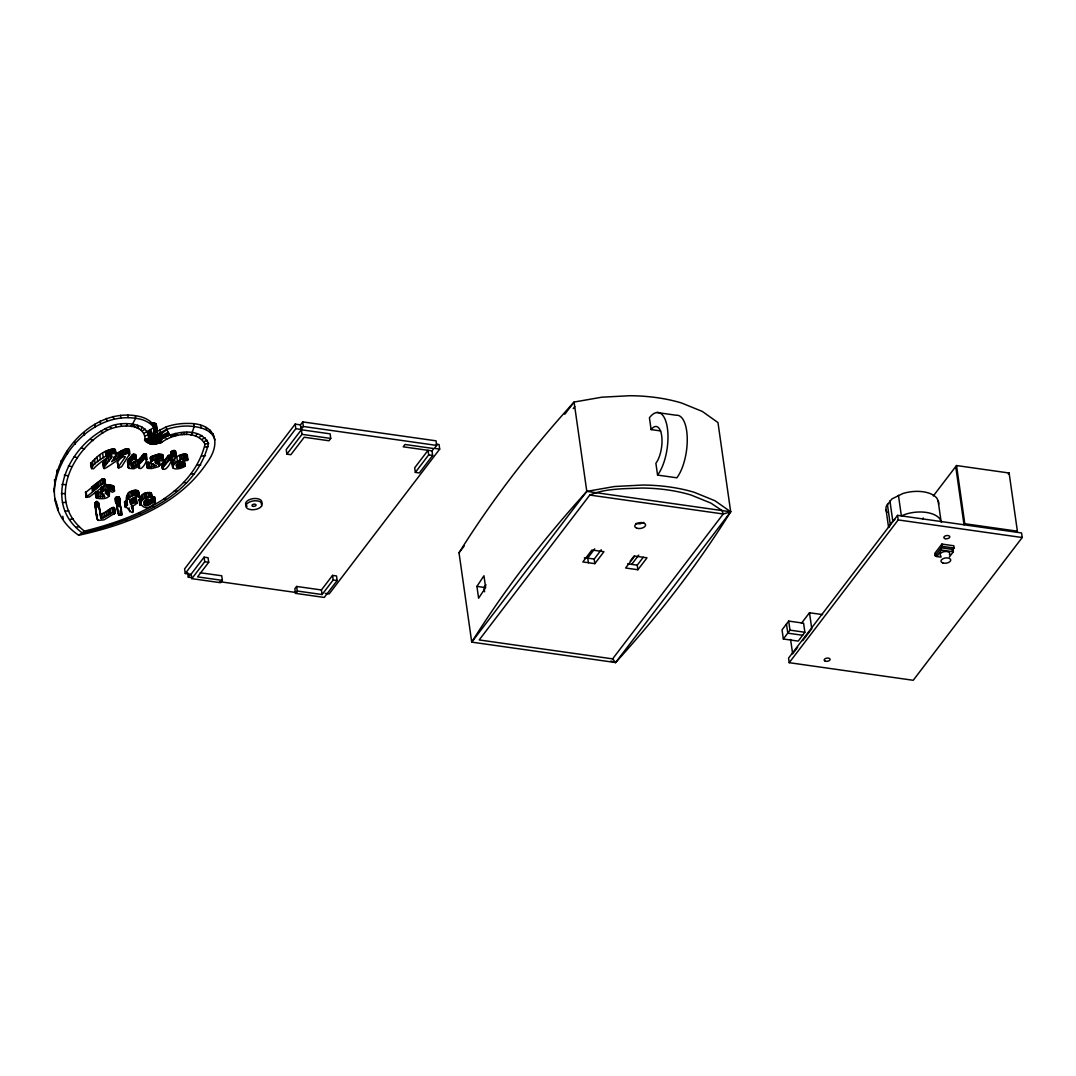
<?xml version="1.0" encoding="UTF-8"?>
<svg xmlns="http://www.w3.org/2000/svg" width="1076" height="1076" viewBox="0 0 1076 1076"><rect width="100%" height="100%" fill="white"/><g stroke="black" fill="none" stroke-linecap="round" stroke-linejoin="round"><path stroke-width="1.5" d="M125.193 507.173L124.762 501.604C128.824 499.977 124.708 491.947 131.689 491.207C136.544 488.544 140.7 491.288 138.817 496.937C134.648 494.893 127.318 501.443 131.729 503.743C138.441 500.165 137.378 505.316 131.259 506.097C136.41 519.923 127.116 507.294 125.408 506.191L127.439 505.169L126.403 496.937M171.434 455.713L168.152 455.659L161.884 464.402M162.288 468.625C182.409 441.644 162.866 483.77 161.629 463.675M151.541 493.763L151.931 499.479L143.888 504.012L144.157 505.007C148.004 508.343 153.236 499.412 155.442 502.331C140.149 519.452 131.998 489.15 151.272 493.144L151.931 499.479M152.187 498.901L151.272 493.144M99.651 511.436C101.157 520.986 116.719 497.394 115.065 513.091L104.049 519.842L98.212 520.407C93.814 515.955 95.347 487.616 99.382 509.392M95.495 508.141L94.863 503.097M153.68 444.011L156.37 443.729C155.536 443.151 148.179 446.029 147.775 440.77C149.698 437.407 155.321 436.641 158.226 439.129L157.661 442.101L154.675 444.119L157.177 442.559M156.37 443.729L161.561 442.465C173.034 433.615 196.868 429.23 205.045 444.227C191.757 496.776 131.944 519.224 84.453 531.127C45.784 501.537 71.944 449.217 107.156 430.333C118.199 424.697 144.157 421.886 145.139 439.156L144.561 440.057C147.587 442.734 156.276 448.894 153.303 437.757L158.037 441.066C156.329 445.195 147.13 442.72 148.717 442.935M146.242 441.873L148.986 439.64L148.676 438.645L146.242 441.873L147.829 441.147C153.061 422.626 122.059 420.689 109.994 426.513C70.155 443.312 39.718 501.779 82.57 533.131C131.46 520.999 195.523 498.188 208.515 443.325C198.885 425.397 172.483 432.539 157.768 440.084L152.711 443.85L149.551 443.312L153.343 444.401L157.056 442.666M150.438 422.733L154.433 422.976L155.859 433.023L154.648 432.74L166.229 426.876A34.486 18.426 -8.1 0 1 187.56 423.446C214.433 422.787 222.692 441.55 206.834 463.03C178.307 505.559 126.726 524.698 78.709 535.283C19.126 494.704 80.001 401.079 140.969 416.829A34.486 18.426 -8.1 0 1 153.397 425.06L154.796 428.786L155.428 438.161L158.28 439.519L164.776 437.112L166.941 438.82M118.75 501.255C126.026 517.045 116.665 522.479 116.558 502.035M121.763 514.947L118.858 496.803L116.881 496.749L115.334 498.053C113.41 506.984 124.238 503.864 118.858 496.803M133.115 511.786L132.187 505.33L132.617 506.904L131.702 507.697M108.34 490.656C115.926 504.725 80.202 495.875 104.883 496.655C94.513 490.226 106.578 480.353 113.491 486.984M101.507 493.212L100.996 487.697M90.814 464.012C95.414 457.098 105.663 448.49 115.024 449.351L115.011 451.409M121.911 456.157L117.338 462.465L118.589 468.02L121.655 466.688L129.55 454.072L128.394 453.211L124.17 454.395L111.648 461.685L116.073 455.282L115.455 449.943M159.463 465.652L159.181 460.017L159.813 465.074L158.28 466.769L151.568 468.585L147.789 468.356L146.349 463.003L150.922 462.317M155.59 443.715L151.514 442.814L148.851 440.851L147.775 440.77L146.995 442.397M154.433 422.976L156.074 424.038L155.953 426.311M153.424 444.267L156.383 443.151L156.383 441.779L153.518 440.972L150.546 442.276L151.124 444.119L153.074 443.931L156.276 440.353L156.571 438.066L164.776 437.112L158.508 440.622L157.365 442.128L157.701 443.5L158.549 439.842L158.037 441.066L156.84 440.38M101.83 492.364C100.754 492.552 93.007 490.885 96.369 493.736M147.775 440.77L150.29 442.962L153.532 443.433C156.41 438.752 155.818 432.498 153.774 427.656A34.486 18.426 -8.1 0 0 141.333 419.425C98.494 408.571 56.275 450.844 54.163 491.893L53.8 489.298M147.008 467.576L156.41 465.639L151.097 463.285L150.788 456.897L158.387 454.22L162.611 454.677L161.871 456.251M159.84 464.603C150.613 462.505 155.805 459.519 162.032 460.958C166.107 456.856 151.124 459.008 150.869 462.68M139.167 468.262L139.678 466.043L133.801 468.773L129.012 468.356L128.004 467.172L127.762 460.501L132.604 454.61L135.616 454.65L136.316 459.721L131.38 465.679L131.823 467.051L133.303 467.145L139.288 464.267L144.507 458.43C150.976 456.87 138.871 476.09 138.737 465.209M171.904 462.559C173.922 457.179 181.629 452.7 187.237 454.718L187.923 459.855C185.072 460.34 171.313 465.034 178.105 467.199C194.326 462.115 177.661 472.082 172.819 467.804L171.904 462.559L172.859 463.769M172.55 467.145C174.568 461.752 182.274 457.287 187.896 459.291L187.923 459.855M103.619 468.02L103.014 463.097L108.098 456.641L108.757 461.227C91.689 481.604 124.386 452.606 125.3 456.95L117.997 467.401M170.882 452.243L172.671 450.656L175.496 451.059L175.818 456.533L171.676 457.058L170.882 452.243L171.474 452.835M171.541 456.816L173.317 455.229L176.141 455.632M138.817 496.937C138.602 491.826 126.753 496.87 127.062 501.524M116.396 502.29L118.602 514.974M117.015 507.025L119.396 505.841L120.445 507.28M139.867 498.847L139.154 500.273M145.018 440.689L151.07 437.219C151.138 439.492 153.787 445.316 155.132 443.635M137.029 427.952L137.647 425.262L138.643 428.584M159.019 443.204L159.692 439.923L164.776 437.112L156.733 439.344L155.374 437.784L153.397 425.06M186.323 434.583L186.874 432.243M141.131 430.171L141.938 426.957M105.623 483.998L102.408 483.81L86.147 497.22L89.51 496.924L105.435 484.698L104.964 479.412L101.749 479.237L85.488 492.647M151.931 497.731C147.735 495.175 141.642 498.928 140.526 503.42L139.638 504.483L140.741 505.074M191.38 434.973L194.164 426.513L193.801 423.917M126.403 426.096L127.089 423.756M157.338 442.397L157.607 441.55M156.733 439.344L157.069 438.295M157.499 442.236L157.822 441.308M101.547 492.566C102.543 488.988 118.185 488.585 112.671 492.23C107.721 490.064 101.157 492.082 109.106 495.646M147.735 441.537L148.475 441.886L148.932 439.264L154.527 443.487L157.419 442.505L159.557 440.192L157.701 443.5L158.105 441.402L155.791 443.621M149.618 442.639L150.801 441.093L153.478 440.272L156.087 440.649L157.123 441.994M136.168 499.049L135.267 497.785L131.07 499.156L131.729 503.743M923.248 517.986L922.616 518.901M108.447 491.073L108.878 496.144M158.226 439.129L157.768 440.084L157.607 438.9M156.114 443.46L158.562 440.999M938.622 504.281A26.55 14.19 -8.1 0 0 938.554 501.793L936.967 498.322A26.55 14.19 -8.1 0 0 902.952 493.494L891.883 498.941L886.301 506.258A26.55 14.19 -8.1 0 0 886.974 512.364M889.233 526.877L891.21 523.097L894.815 519.56M174.608 452.35L175.496 451.059M95.508 507.684L97.58 506.527L99.328 507.549L101.265 518.619L113.357 512.149L115.065 513.091M116.1 454.529L115.67 453.938C110.572 450.602 85.246 468.396 93.666 468.746C95.535 465.451 120.593 446.648 108.757 461.227M135.401 455.551L135.616 454.65M131.232 426.459L135.67 418.214L135.307 415.618M191.017 434.946L192.402 432.673M154.419 498.349L154.352 496.735L151.07 498.632M476.924 586.38L483.958 575.754L485.639 587.563L478.605 598.202L476.924 586.38L483.985 587.388L485.975 584.752M136.316 459.721C132.926 456.641 128.555 464.038 128.004 467.172M133.303 467.145L132.657 462.559L138.643 459.681L143.861 453.843L146.524 454.354L145.811 456.049L146.457 460.622M788.708 621.081L789.999 630.146L783.341 638.996L798.217 641.108L804.875 632.258L803.597 623.192L788.708 621.081L782.037 629.823L783.341 638.996M436.399 444.159L439.048 444.522L439.694 449.109L434.422 448.356L436.668 445.41L436.022 440.824L302.706 421.9L300.446 424.859L295.16 424.105L184.601 568.922L185.26 573.508L190.533 574.261L188.287 577.22L191.568 577.678M185.26 573.508L295.819 428.692L295.16 424.105M295.819 428.692L301.092 429.432L303.351 426.486L302.706 421.9M222.382 580.394L197.581 576.87L208.704 562.304L208.058 557.731L204.09 557.166L191.192 574.059L191.837 578.646L220.607 582.721L222.382 580.394L221.723 575.768L200.244 572.755M191.837 578.646L204.736 561.739L204.09 557.166M286.875 454.153L286.216 449.58L301.347 429.768L330.103 433.843L330.762 438.43L328.987 440.756L304.185 437.233L290.843 454.718L286.875 454.153L301.993 434.341L300.903 426.701M321.428 589.971L296.626 586.447L294.851 588.774L295.496 593.36L324.266 597.436L337.165 580.542L336.519 575.956L332.551 575.391L321.428 589.971L322.074 594.544L297.272 591.02L295.496 593.36M322.074 594.544L333.197 579.977L332.551 575.391M415.336 472.391L428.678 454.906L428.019 450.333L414.677 467.804L415.336 472.391L419.304 472.956L432.646 455.471L431.987 450.884L433.776 448.558L405.006 444.482L403.218 446.809L431.987 450.884M439.694 449.109L329.148 593.939L325.181 593.374M459.008 552.782A1888.945 1009.355 -8.1 0 1 574.086 402.047L601.887 397.192L630.079 395.712A130.061 69.496 -8.1 0 1 681.659 403.029L702.305 411.435L717.974 422.559L730.685 511.799L722.574 524.563A1888.878 1009.328 -8.1 0 1 615.62 662.547L471.732 642.13L459.022 552.782L464.294 545.868M564.752 414.273L574.086 402.047L586.797 491.369L471.732 642.13A1888.878 1009.328 -8.1 0 1 575.754 503.729L586.797 491.369L614.598 486.513L642.789 485.034A130.061 69.496 -8.1 0 1 694.37 492.364L715.015 500.77L730.685 511.799L615.62 662.547L610.832 661.067M573.252 408.584L574.732 406.634M612.621 658.875L723.22 513.992L722.063 510.575L710.873 503.097L691.115 495.054A124.574 66.564 -8.1 0 0 641.7 488.033C624.403 488.881 605.99 488.141 589.796 495.054L479.197 639.938L612.621 658.875L615.62 662.547M594.705 548.841L587.483 558.296L584.362 557.852M594.84 563.649L603.959 551.706L591.935 549.997L582.815 561.941L594.84 563.649L594.194 559.063L601.282 549.782M630.227 561.067L634.181 555.889M631.679 564.375L638.754 555.095M637.893 569.742L647.012 557.812L634.732 556.077L625.627 568.007L637.893 569.742L637.248 565.156L643.313 557.207M801.432 623.3L809.488 612.755L822.615 614.611M897.545 515.35L788.56 658.109L789.219 662.682L913.215 680.288L1022.2 537.529L1021.554 532.943L897.545 515.35L898.191 519.923L789.219 662.682M797.679 647.254L792.649 653.845L790.591 639.413M802.709 640.65L811.775 628.788L809.488 612.755M933.309 495.955L956.524 465.545L1009.113 473.01L1017.385 531.194L1016.591 532.243M952.085 550.71L954.116 548.047L953.793 545.761L941.89 544.066L934.775 553.387L935.098 555.687L938.07 556.104M935.098 555.687L942.213 546.352L941.89 544.066M941.002 557.153L936.537 556.521L941.433 550.105L941.11 547.818L953.013 549.5L953.336 551.8L949.422 556.924M956.524 465.545L964.809 523.73L964.015 524.779L955.73 466.594M1008.306 474.059L1009.113 473.01M130.895 426.392L132.617 424.186L135.495 427.374M85.529 491.947L86.147 497.22M84.453 531.127L78.709 535.283M195.388 435.888L197.433 433.749M148.475 441.886L149.456 441.012M113.585 509.432L114.365 508.235M145.583 441.295L148.676 438.645M154.971 443.796C157.782 440.447 148.138 442.532 152.604 444.254C157.298 443.594 151.326 441.792 153.074 443.931M186.43 456.211L187.237 454.718M199.141 437.367L201.723 435.444M643.704 522.398L640.059 523.824L635.835 523.487M120.068 502.169L117.526 501.322L115.993 502.64L116.275 503.635M148.986 439.64L155.428 438.161M129.443 454.61C131.487 443.554 121.037 451.153 116.746 453.521L117.392 458.094M162.328 441.604L159.692 439.923L158.522 440.528L164.776 437.112L158.549 439.842M142.288 430.817L145.314 429.19M202.073 439.304L205.099 437.676M146.067 501.416L148.609 499.775C148.959 496.991 143.579 500.38 143.902 502.29L146.067 501.416L145.623 498.363M158.522 440.434L164.776 437.112M144.789 440.366L148.865 438.389L148.73 434.839L145.26 435.74M168.192 432.243L156.625 438.443M156.195 443.366L154.796 444.052L155.563 442.774L156.545 443.03L154.971 443.742M154.675 444.119L157.378 441.806L156.276 440.353L151.904 440.232L149.645 441.617L150.627 444.011L154.729 444.092M169.147 435.269L157.607 437.69L168.582 432.929M144.292 433.144L153.774 427.656L154.07 438.08M204.077 441.631L207.399 440.34M144.561 440.057L148.179 438.658L144.843 439.613M151.286 444.052L152.994 443.635M168.986 433.615L156.571 438.066L166.592 429.472A34.486 18.426 -8.1 0 1 187.937 426.042C197.957 426.526 211.703 428.651 214.944 439.869M178.105 467.199L177.446 462.613L184.574 461.308M157.607 437.69L169.376 434.314M159.356 437.327L169.578 434.65M205.045 444.227L208.515 443.325M76.194 527.253L79.436 526.514M168.528 435.524L156.571 438.066L167.278 436.049M145.139 439.156L148.623 438.537M147.896 432.592L155.226 438.887L148.232 440.38M69.94 519.466L73.316 518.888M204.938 447.132L208.394 446.594M65.34 511.194L68.824 510.804M202.086 456.022L205.449 455.726M62.448 502.546L65.999 502.344M197.5 465.007L200.768 464.926M61.305 493.588L64.869 493.588M191.299 473.857L194.433 473.965M61.91 484.456L65.461 484.657M166.229 426.876L166.592 429.472L169.779 435L176.114 435.619L175.294 433.44L177.917 435.403M183.552 482.478L186.511 482.774M104.157 463.985L102.96 463.433M64.264 475.229L67.761 475.619M656.911 412.498L676.185 415.242A34.244 13.813 -81.9 0 1 687.255 438.981A34.244 13.813 -81.9 0 1 676.844 477.811L657.57 475.081L655.889 463.272A20.135 8.124 -81.9 0 0 661.673 435.713A20.135 8.124 -81.9 0 0 651.101 429.58L649.42 417.77A34.244 13.813 -81.9 0 1 667.402 428.208A34.244 13.813 -81.9 0 1 657.57 475.081M651.101 429.58L660.731 430.951M303.351 426.486L436.668 445.41M964.809 523.73L1017.385 531.194M301.993 434.341L330.762 438.43M898.191 519.923L1022.2 537.529M428.678 454.906L432.646 455.471M586.797 491.369L730.685 511.799L723.22 513.992L589.796 495.054M942.213 546.352L954.116 548.047M941.433 550.105L953.336 551.8M587.604 558.135L594.194 559.063M627.658 563.797L637.248 565.156M789.999 630.146L804.875 632.258M802.669 635.27L787.78 633.159L786.489 623.999M204.736 561.739L208.704 562.304M333.197 579.977L337.165 580.542M219.558 581.659L296.909 592.634M68.339 466.002L71.756 466.607M174.339 490.75L177.083 491.234M74.083 456.883L77.378 457.69M124.426 502.075L125.825 507.495M163.754 498.605L166.269 499.264M81.453 447.979L84.587 448.988M118.898 510.858L118.965 515.243M151.918 505.949L154.164 506.783M90.357 439.385L93.289 440.582M147.842 442.882L148.77 443.325M138.965 512.701L140.916 513.682M100.579 431.288L103.229 432.7M148.865 438.389L149.053 439.183L148.73 434.839L154.002 437.703L150.694 429.754M147.13 463.769L146.349 463.003M125.031 518.78L126.672 519.896M117.338 462.465L117.93 463.447M148.165 433.346L154.002 437.703L149.147 430.803M149.187 439.102L148.73 434.839L153.397 438.86M104.991 428.625L107.156 430.333M97.566 515.834L96.463 514.167L94.849 503.568M101.695 489.607L100.862 488.625M147.748 432.229L152.725 436.385L147.99 431.584M150.99 459.17L150.21 458.107M110.277 524.133L111.581 525.37M148.38 431.328L153.612 437.125L149.927 430.279M169.779 435L171.299 436.977M109.994 426.513L111.514 428.49M148.73 434.839L149.968 439.923L148.73 434.839L151.259 438.524M94.849 528.706L95.804 530.038M161.561 442.465L159.88 440.071L160.943 442.666M181.077 432.512L182.126 434.758M941.5 522.411L939.899 518.941A26.55 14.19 -8.1 0 0 905.884 514.113L901.365 515.888L898.433 495.269M115.509 424.953L116.329 427.132M57.512 506.137L54.997 498.618L55.36 501.214M119.369 497.368L119.866 505.895M159.732 440.111L160.311 442.868M938.151 500.905L941.096 521.524M936.214 554.221L936.537 556.521M889.919 500.878L892.851 521.497M887.377 504.2L890.309 524.819M886.099 510.011L888.588 527.455M587.738 558.148L588.397 562.735M483.985 587.388L484.603 591.813M300.446 424.859L301.092 429.432M296.626 586.447L297.272 591.02M213.183 433.547L213.559 436.143M210.318 430.225L210.694 432.808M206.108 427.441L206.484 430.023M200.755 425.316L201.118 427.912M186.78 454.341L187.426 458.927M186.646 457.744L187.076 460.797M185.96 454.139L186.605 458.712M184.857 454.072L185.502 458.645M183.687 454.126L184.332 458.712M184.426 461.039L185.233 465.881M184.588 463.124L185.018 466.177M183.942 460.958L184.601 465.545M182.57 454.341L183.216 458.927M183.458 461.026L184.117 465.612M182.826 461.187L183.485 465.774M182.086 461.429L182.745 466.002M180.997 454.825L181.656 459.412M181.306 461.671L181.965 466.258M179.49 455.444L180.149 460.017M180.055 462.061L180.701 466.634M178.764 462.384L179.41 466.971M176.787 456.91L177.432 461.496M175.496 451.449L176.141 456.022M175.334 451.745L175.818 456.533M174.971 450.871L175.617 455.444M174.702 450.642L175.348 455.229M174.42 450.481L175.065 455.067M176.37 464.227L176.8 467.28M174.07 450.414L174.715 455M173.438 450.481L174.097 455.067M174.554 458.564L175.2 463.151M172.671 450.656L173.317 455.229M172.954 460.205L173.599 464.792M171.635 451.194L172.294 455.78M171.124 451.718L171.783 456.305M171.003 451.893L172.079 460.286M172.362 461.039L173.007 465.612M171.097 455.242L171.743 459.829M171.999 461.779L172.819 467.804M187.627 572.634L188.287 577.22M170.613 455.135L171.259 459.721M170.021 455.094L170.68 459.681M169.268 455.161L169.927 459.748M168.703 455.336L169.349 459.909M168.327 455.525L168.972 460.111M168.152 455.659L168.797 460.246M166.699 457.448L167.358 462.034M165.206 459.25L165.865 463.823M159.974 429.526L160.351 432.108L155.374 437.784L166.592 429.472L155.025 435.336L154.796 428.786M163.821 460.918L164.467 465.491M162.785 454.933L163.404 459.842M162.611 454.677L163.243 460.138M161.844 454.341L162.489 458.914M162.678 462.29L163.337 466.876M162.409 464.671L163.068 469.257M156.41 424.751L157.217 430.494M160.727 454.193L161.373 458.766M156.074 424.038L157.298 432.646M161.736 463.487L162.543 468.975M155.401 423.433L156.625 432.041M159.544 454.153L160.203 458.739M158.387 454.22L159.033 458.806M158.898 459.64L159.678 465.343M153.222 422.693L154.043 428.436M158.333 459.344L158.979 463.917M158.71 462.949L159.154 466.016M157.257 454.408L157.916 458.995M157.768 460.582L158.199 463.635M156.128 454.704L156.773 459.277M156.975 460.353L157.405 463.406M156.033 460.098L156.464 463.151M152.644 438.201L150.021 439.008M153.424 442.693L153.532 443.433M154.931 455.081L155.59 459.667M153.33 455.592L153.976 460.165M153.209 463.595L153.639 466.648M151.877 456.224L152.536 460.81M150.788 456.897L151.434 461.483M150.25 457.515L151.568 466.903M154.648 496.937L155.442 502.331M154.352 496.735L155.065 502.922M148.986 462.411L149.631 466.997M153.707 496.803L154.366 501.376M148.515 462.398L149.174 466.971M148.206 462.344L148.851 466.93M147.95 462.303L148.609 466.876M147.694 462.276L148.353 466.863M152.819 497.246L153.464 501.833M146.269 453.964L147.089 459.546M147.318 462.357L147.963 466.93M145.717 453.763L146.376 458.336M146.901 462.532L147.547 467.118M151.891 497.959L152.55 502.546M146.538 462.761L147.156 467.993M144.924 453.695L145.569 458.282M150.546 492.566L151.191 497.152M151.286 500.152L151.716 503.218M143.861 453.843L144.507 458.43M149.416 492.27L150.075 496.843M150.048 499.331L150.694 503.918M143.229 454.381L143.875 458.954M147.937 492.297L148.582 496.883M149.026 501.524L149.456 504.577M142.274 455.74L142.933 460.313M141.696 456.533L142.341 461.106M147.533 502.102L147.963 505.155M146.08 492.714L146.739 497.3M140.835 457.582L141.494 462.169M144.978 493.117L145.623 497.704M146.215 502.411L146.659 505.464M139.786 458.699L140.445 463.285M144.009 493.602L144.655 498.175M145.112 502.492L145.542 505.545M138.643 459.681L139.288 464.267M138.764 464.926L139.194 467.979M144.265 502.331L144.695 505.397M137.997 460.138L138.656 464.724M142.436 494.718L143.081 499.304M136.8 460.918L137.446 465.491M135.401 454.489L136.047 459.075M141.292 495.942L141.951 500.515M135.011 454.422L135.67 459.008M134.473 454.368L135.119 458.941M140.526 497.125L141.185 501.712M135.226 461.725L135.872 466.311M133.962 454.314L134.608 458.901M140.068 498.134L140.727 502.721M133.491 454.287L134.15 458.874M127.775 414.959L128.152 417.555M133.276 454.314L133.935 458.901M138.4 491.006L139.167 496.534M132.967 454.422L133.612 458.995M138.158 490.764L138.817 495.35M139.369 499.156L140.23 505.088M132.604 454.61L133.263 459.183M137.782 490.575L138.441 495.162M139.073 499.52L139.799 504.859M133.505 462.371L134.15 466.944M132.294 454.879L132.953 459.465M131.85 455.43L132.509 460.017M136.746 490.333L137.392 494.906M131.232 456.184L131.891 460.77M131.864 462.626L132.509 467.213M135.616 490.266L136.262 494.852M131.393 463.998L131.823 467.051M136.275 498.336L136.961 503.272M130.398 457.206L131.043 461.779M136.141 498.053L136.827 503.622M128.797 449.042L129.55 454.072M131.016 463.608L131.447 466.661M135.791 497.825L136.437 502.398M128.434 448.746L129.093 453.319M134.352 490.414L134.998 495M135.267 497.785L135.926 502.358M128.582 452.418L129.012 455.484M129.308 458.551L129.954 463.137M127.748 448.625L128.394 453.211M134.608 497.892L135.267 502.465M128.824 459.102L129.483 463.689M128.273 459.775L128.932 464.348M132.899 490.777L133.545 495.363M133.854 498.094L134.5 502.68M126.47 448.786L127.116 453.373M127.762 460.501L129.012 468.356M127.398 461.254L128.353 467.804M131.689 491.207L132.335 495.794M132.859 498.444L133.505 503.017M120.552 415.296L120.929 417.878M125.018 449.217L125.677 453.803M131.971 498.793L132.617 503.38M130.626 491.719L131.272 496.292M132.63 506.621L133.276 511.49M131.81 505.612L132.24 508.666M123.511 449.822L124.17 454.395M130.088 499.493L130.747 504.079M129.94 499.425L130.586 504.012M128.878 492.916L129.523 497.502M122.072 450.494L122.718 455.081M127.573 494.314L128.219 498.887M129.012 507.899L129.739 511.799M120.781 451.153L121.44 455.74M126.645 495.821L127.291 500.394M119.786 451.705L120.445 456.291M126.403 498.107L127.439 505.169M126.524 500.878L127.17 505.464M119.382 451.933L120.028 456.52M125.583 501.228L126.228 505.814M113.33 416.452L113.706 419.048M118.252 452.606L118.911 457.179M124.762 501.604L125.408 506.191M124.803 502.815L125.448 507.401M118.158 464.966L118.589 468.02M117.553 463.164L118.212 467.751M115.024 449.351L116.073 455.282M115.253 451.046L115.899 455.632M114.164 448.974L114.823 453.547M115.28 456.076L115.71 459.129M112.953 448.826L113.599 453.413M121.184 509.984L121.83 514.731M113.626 457.098L114.056 460.151M119.234 497.099L119.92 502.626M121.131 512.109L121.561 515.162M111.783 448.974L112.442 453.547M118.172 496.83L118.817 501.403M118.965 502.788L119.396 505.841M117.701 496.735L118.347 501.308M106.443 418.403L106.806 420.985M118.4 502.842L118.844 505.908M117.284 496.695L117.93 501.281M110.411 449.351L111.057 453.938M111.151 454.543L111.595 457.596M116.881 496.749L117.526 501.322M117.809 502.99L118.239 506.043M110.572 455.336L111.003 458.403M116.356 496.991L117.002 501.564M117.163 503.272L117.593 506.325M110.034 456.049L110.465 459.102M115.778 497.341L118.252 513.629M108.958 449.889L109.604 454.475M113.868 486.083L114.581 490.938M113.76 486.702L114.419 491.275M115.334 498.053L116.154 503.514M113.289 485.639L114.15 491.557M107.533 450.494L108.192 455.081M112.321 485.343L112.967 489.93M106.295 451.086L106.941 455.659M111.231 485.155L111.891 489.741M114.177 507.872L114.823 512.458M113.948 507.67L114.755 513.561M113.639 507.509L114.285 512.095M106.511 458.564L107.17 463.151M105.354 451.557L105.999 456.143M110.129 485.074L110.774 489.661M113.209 507.469L114.231 514.005M112.698 507.563L113.357 512.149M100.189 421.039L100.566 423.635M112.388 507.697L113.034 512.284M108.999 485.128L109.658 489.715M112.012 507.899L112.671 512.485M105.004 460.38L105.663 464.966M107.815 485.276L108.474 489.862M102.61 453.144L103.269 457.73M108.219 493.333L108.649 496.399M103.578 462.169L104.237 466.755M107.546 491.409L107.977 494.462M110.156 509.042L110.801 513.615M103.256 462.626L104.13 468.49M106.551 485.518L107.197 490.105M103.014 463.097L103.753 468.302M106.914 491.073L107.344 494.14M104.991 481.644L105.435 484.698M109.079 509.701L109.725 514.274M104.466 478.82L105.125 483.406M106.134 490.71L106.564 493.763M104.843 485.827L105.488 490.414M108.407 510.105L109.053 514.691M99.799 455.04L100.458 459.627M107.761 510.508L108.407 515.095M103.094 478.807L103.74 483.393M94.863 424.253L95.239 426.849M102.408 478.954L103.054 483.541M103.229 486.298L103.874 490.871M101.749 479.237L102.408 483.81M103.807 493.75L104.237 496.803M106.174 511.477L106.833 516.05M101.924 486.836L102.583 491.423M97.055 457.112L97.714 461.685M100.149 480.528L100.808 485.101M101.184 487.388L101.83 491.974M102.045 493.897L102.476 496.951M104.426 512.472L105.071 517.058M98.548 481.739L99.194 486.312M99.786 492.364L100.445 496.951M102.65 513.373L103.309 517.946M94.54 459.196L95.186 463.783M97.66 482.384L98.306 486.971M96.531 483.218L97.176 487.791M97.943 492.216L98.602 496.803M101.077 513.992L101.736 518.578M97.526 492.135L98.172 496.709M100.619 514.032L101.265 518.619M97.243 492.041L97.903 496.628M98.683 502.976L99.705 509.768M100.35 513.844L100.996 518.43M97.042 491.961L97.687 496.547M98.508 502.694L100.673 517.704M92.415 461.174L93.074 465.76M96.813 491.907L97.459 496.493M98.118 502.317L98.777 506.904M96.423 491.934L97.069 496.52M95.266 484.133L95.925 488.719M97.593 502.048L98.239 506.635M95.952 492.068L96.611 496.655M96.921 501.941L97.58 506.527M95.522 492.257L96.302 497.946M91.527 465.76L91.958 468.813M95.253 492.472L95.885 497.489M90.841 462.895L91.5 467.482M93.989 485.088L94.634 489.674M90.613 463.312L91.46 468.598M96.141 502.062L96.786 506.648M95.535 502.317L96.181 506.904M92.778 486.002L93.437 490.589M95.091 502.68L96.396 511.342M96.786 515.027L97.634 519.95M96.262 511.988L97.257 519.183M84.089 432.794L84.466 435.39M91.756 486.809L92.415 491.396M86.282 492.902L86.941 497.489M85.703 491.772L86.443 497.394M74.809 441.752L75.185 444.348M67.129 451.032L67.506 453.628M61.13 460.528L61.507 463.124M56.88 470.145L57.257 472.741M62.798 516.265L63.175 518.861M54.432 479.761L54.795 482.357M58.01 507.643L58.373 510.239M183.983 432.377L184.278 434.664M121.292 424.025L121.359 426.325M940.975 556.104A4.923 2.636 -8.1 0 1 944.432 551.571A4.923 2.636 -8.1 0 1 949.395 554.786M247.09 506.218A8.218 4.385 -8.1 0 1 252.873 498.659A8.218 4.385 -8.1 0 1 261.145 504.025M261.468 506.312L260.352 507.415A8.218 4.385 -8.1 0 1 246.686 507.926A8.218 4.385 -8.1 0 1 253.909 500.851A8.218 4.385 -8.1 0 1 261.468 506.312M636.736 528.182A5.474 2.932 -8.1 0 0 645.533 525.478A5.474 2.932 -8.1 0 0 638.229 522.99A5.474 2.932 -8.1 0 0 636.736 528.182M942.764 562.936A4.923 2.636 -8.1 0 0 950.686 560.502A4.923 2.636 -8.1 0 0 944.109 558.269A4.923 2.636 -8.1 0 0 942.764 562.936M945.172 538.673A3.013 1.614 -8.1 0 0 949.799 536.951A3.013 1.614 -8.1 0 0 945.495 535.835A3.013 1.614 -8.1 0 0 945.172 538.673M825.252 661.148A3.013 1.614 -8.1 0 0 830.08 659.669A3.013 1.614 -8.1 0 0 826.072 658.297A3.013 1.614 -8.1 0 0 825.252 661.148M252.604 506.191A2.058 1.103 -8.1 0 0 256.007 505.33A2.058 1.103 -8.1 0 0 253.479 504.254A2.058 1.103 -8.1 0 0 252.604 506.191"/></g></svg>
